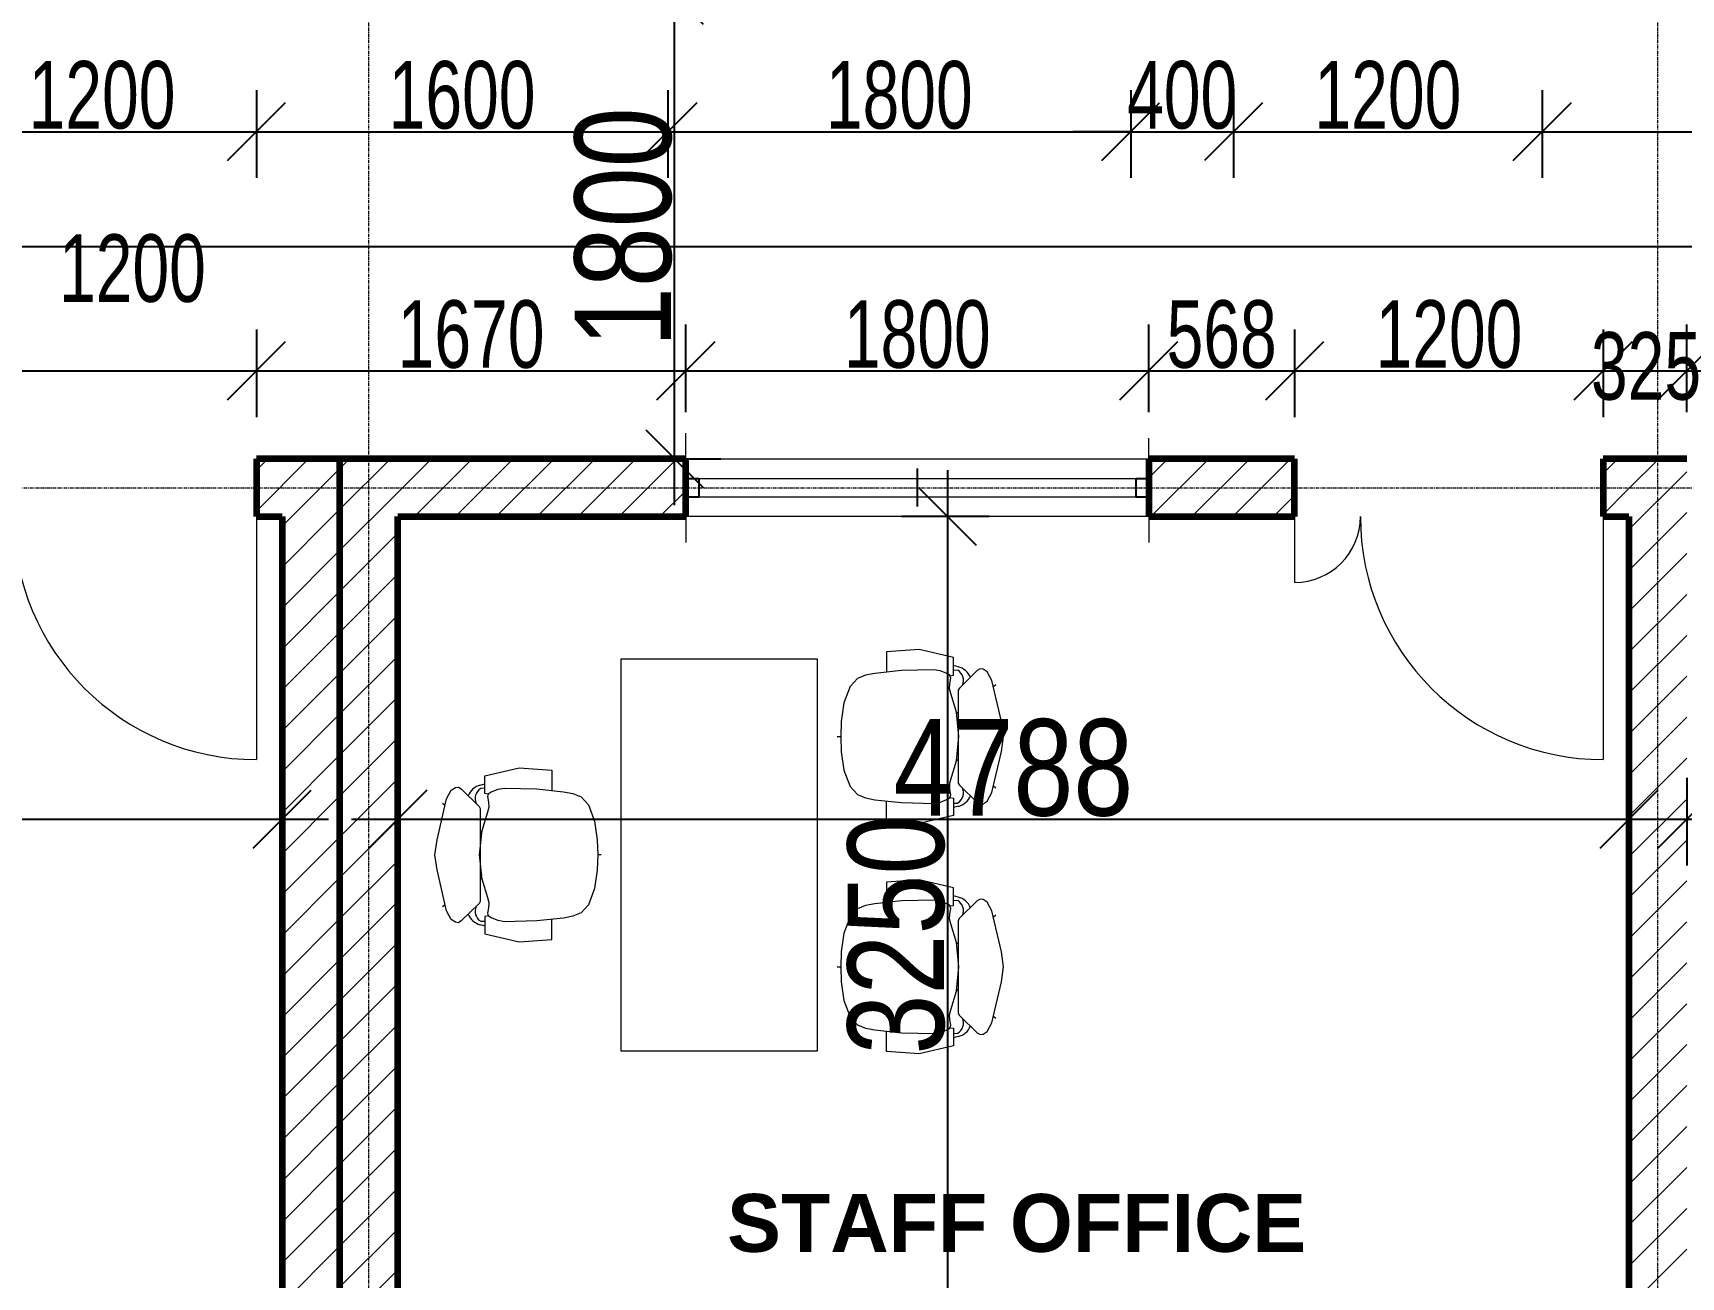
# Model space of a CAD drawing. Header units: millimetres. Extents: x -35190 to 411743, y -233114 to 23872.
# Drawn here: x 277332 to 283741, y -6775 to -1939 of the extents above; entities that cross this region are included whole.
import ezdxf

# ---------------------------------------------------------------- set-up
doc = ezdxf.new("R2010")
doc.units = ezdxf.units.MM
doc.linetypes.add('Grid Line', pattern=[22.225, 12.7, -3.175, 3.175, -3.175])
for name, color, linetype, lineweight in [('A-ANNO-DIMS', 211, 'Continuous', 9), ('A-AREA-IDEN', 2, 'Continuous', 9), ('A-DOOR', 31, 'Continuous', 18), ('A-GENM', 13, 'Continuous', 18), ('A-GLAZ', 151, 'Continuous', 18), ('A-WALL', 113, 'Continuous', 18), ('A-WALL-PATT', 111, 'Continuous', 18), ('I-FURN', 30, 'Continuous', 18), ('S-GRID', 1, 'Continuous', 9)]:
    doc.layers.add(name, color=color, linetype=linetype, lineweight=lineweight)
doc.styles.add('Arial_3', font='arial.ttf', dxfattribs={"width": 0.8, "height": 375})
doc.styles.add('Arial_8', font='arial.ttf', dxfattribs={"width": 0.7, "height": 262.5})
doc.styles.add('Arial_B', font='arialbd.ttf', dxfattribs={"height": 225})
doc.dimstyles.new('main_4_5mm', dxfattribs={"dimscale": 304.8, "dimtxt": 382.597275, "dimasz": 0.738189, "dimexe": 0.590551, "dimexo": 0.0625, "dimgap": 0.024606, "dimtad": 1, "dimdec": 0, "dimzin": 0, "dimdsep": 46, "dimtxsty": 'Arial_3', "dimblk1": 'OBLIQUE', "dimblk2": 'OBLIQUE', "dimsah": 1, "dimcen": 0.09, "dimdle": 0.590551, "dimazin": 0, "dimtfac": 1, "dimtdec": 4, "dimtix": 1, "dimtmove": 0, "dimatfit": 3, "dimfxl": 0.590551, "dimfxlon": 1, "dimtvp": 1, "dimtolj": 1, "dimtzin": 0, "dimarcsym": 2})
doc.dimstyles.new('small_3_5mm', dxfattribs={"dimscale": 304.8, "dimtxt": 267.818092, "dimasz": 0.738189, "dimexe": 0.590551, "dimexo": 0.0625, "dimgap": 0.024606, "dimtad": 1, "dimdec": 0, "dimzin": 0, "dimdsep": 46, "dimtxsty": 'Arial_8', "dimblk1": 'OBLIQUE', "dimblk2": 'OBLIQUE', "dimsah": 1, "dimcen": 0.09, "dimdle": 0.590551, "dimazin": 0, "dimtfac": 1, "dimtdec": 4, "dimtix": 1, "dimtmove": 0, "dimatfit": 3, "dimfxl": 0.590551, "dimfxlon": 1, "dimtvp": 1, "dimtolj": 1, "dimtzin": 0, "dimarcsym": 2})
doc.dimstyles.new('small_3_5mm_1', dxfattribs={"dimscale": 304.8, "dimtxt": 267.818092, "dimasz": 0.738189, "dimexe": 0.590551, "dimexo": 0.0625, "dimgap": 0.024606, "dimtad": 1, "dimdec": 0, "dimzin": 0, "dimdsep": 46, "dimtxsty": 'Arial_8', "dimblk1": 'OBLIQUE', "dimblk2": 'OBLIQUE', "dimsah": 1, "dimcen": 0.09, "dimdle": 0.590551, "dimazin": 0, "dimtfac": 1, "dimtdec": 4, "dimtix": 1, "dimtmove": 1, "dimatfit": 3, "dimfxl": 0.590551, "dimfxlon": 1, "dimtvp": 1, "dimtolj": 1, "dimtzin": 0, "dimarcsym": 2})
pattern_1 = [(45, (247326.97, -1578.69), (-79.5495, 79.5495), [])]

# ---------------------------------------------------------------- blocks, each defined once
blk = doc.blocks.new('Double - Offset 1 - 1200 x 2100mm Sgl Swing-501792-SECOND FLOOR')
at = {"layer": 'A-DOOR'}
for p, q in [((-366, -112.5), (-366, -368)), ((834, -112.5), (834, -1057))]:
    blk.add_line(p, q, dxfattribs=at)
for centre, radius, start, end in [((-366, -112.5), 255.5, 270, 0), ((834, -112.5), 944.5, 180, 270)]:
    blk.add_arc(centre, radius, start, end, dxfattribs=at)
blk = doc.blocks.new('Sliding - 2L - SL1_8 X 1_5-424376-SECOND FLOOR')
at = {"layer": 'A-GLAZ'}
for p, q in [((-573.8, 112.5), (-573.8, 212.5)), ((1226.2, 112.5), (1226.2, 212.5)), ((1176.2, 35), (-523.8, 35)), ((-523.8, -35), (1176.2, -35)), ((-573.8, -112.5), (-573.8, -192.5)), ((1226.2, -112.5), (1226.2, -212.5))]:
    blk.add_line(p, q, dxfattribs=at)
at = {"layer": 'A-GLAZ', "lineweight": 25}
for p, q in [((326.2, -75), (326.2, 72.5)), ((-523.8, 35), (-573.8, 35)), ((-523.8, -35), (-523.8, 35)), ((1226.2, 35), (1176.2, 35)), ((1176.2, -35), (1176.2, 35)), ((-573.8, -35), (-523.8, -35)), ((1176.2, -35), (1226.2, -35))]:
    blk.add_line(p, q, dxfattribs=at)
blk = doc.blocks.new('HermanMiller_Seating_Aeron_WorkChair_9870 - Armpad_PostureFit_Graphite-563830-SECOND FLOOR')
at = {"layer": 'A-GENM'}
for p, q in [((-131, 315), (-58.7, 325.4)), ((-58.7, 325.4), (0, 327.8)), ((0, 341.2), (0, 327.8)), ((0, 327.8), (58.7, 325.4)), ((58.7, 325.4), (131, 315)), ((-238.1, 231), (-225.4, 262.7)), ((-225.4, 262.7), (-194.5, 291.3)), ((-194.5, 291.3), (-131, 315)), ((131, 315), (194.5, 291.3)), ((194.5, 291.3), (225.4, 262.7)), ((225.4, 262.7), (238.1, 231)), ((-256.4, 91.3), (-245.3, 194.5)), ((-245.3, 194.5), (-238.1, 231)), ((238.1, 231), (245.3, 194.5)), ((245.3, 194.5), (256.4, 91.3)), ((-259.6, -35.7), (-256.4, 91.3)), ((256.4, 91.3), (259.6, -35.7)), ((-255.6, -59.3), (-259.6, -35.7)), ((-243.9, -89.3), (-255.6, -59.3)), ((255.6, -59.3), (243.9, -89.3)), ((259.6, -35.7), (255.6, -59.3)), ((-237.3, -96.8), (-243.9, -89.3)), ((-227, -100), (-237.3, -96.8)), ((-205.6, -96), (-227, -100)), ((-186.5, -95.2), (-205.6, -96)), ((-167.5, -100), (-186.5, -95.2)), ((-94.5, -122.2), (-167.5, -100)), ((0, -131.8), (-94.5, -122.2)), ((-94, -129.4), (-89.2, -122.8)), ((94.5, -122.2), (0, -131.8)), ((94, -129.4), (89.2, -122.8)), ((167.5, -100), (94.5, -122.2)), ((186.5, -95.2), (167.5, -100)), ((205.6, -96), (186.5, -95.2)), ((227, -100), (205.6, -96)), ((237.3, -96.8), (227, -100)), ((243.9, -89.3), (237.3, -96.8)), ((-256.4, -203.2), (-188.8, -133.9)), ((-188.8, -133.9), (-180.5, -129.4)), ((-180.5, -129.4), (180.5, -129.4)), ((180.5, -129.4), (188.8, -133.9)), ((188.8, -133.9), (256.4, -203.2)), ((-263.5, -214.3), (-256.4, -203.2)), ((-262.1, -226.1), (-263.5, -214.3)), ((-251.5, -242.1), (-262.1, -226.1)), ((-217.5, -260.6), (-251.5, -242.1)), ((251.5, -242.1), (217.5, -260.6)), ((262.1, -226.1), (251.5, -242.1)), ((256.4, -203.2), (263.5, -214.3)), ((263.5, -214.3), (262.1, -226.1)), ((-58.3, -297.5), (-217.5, -260.6)), ((-200.5, -276), (-193.4, -266.2)), ((0, -305.6), (-58.3, -297.5)), ((58.3, -297.5), (0, -305.6)), ((217.5, -260.6), (58.3, -297.5)), ((200.5, -276), (193.4, -266.2))]:
    blk.add_line(p, q, dxfattribs=at)
at = {"layer": 'I-FURN'}
for p, q in [((-338.2, 22.6), (-329.3, 149.3)), ((-329.3, 149.3), (-250.1, 149.3)), ((329.3, 149.3), (250.1, 149.3)), ((338.2, 22.6), (329.3, 149.3)), ((-307.4, -111.1), (-338.2, 22.6)), ((307.4, -111.1), (338.2, 22.6)), ((-275.7, -111.1), (-307.4, -111.1)), ((-271.1, -129.3), (-275.7, -111.1)), ((-259.3, -111.1), (-275.7, -111.1)), ((-259.3, -111.1), (-258.3, -127.5)), ((-238.9, -111.1), (-259.3, -111.1)), ((-236.7, -97), (-238.9, -111.1)), ((236.7, -97), (238.9, -111.1)), ((238.9, -111.1), (259.3, -111.1)), ((259.3, -111.1), (258.3, -127.5)), ((259.3, -111.1), (275.7, -111.1)), ((271.1, -129.3), (275.7, -111.1)), ((275.7, -111.1), (307.4, -111.1))]:
    blk.add_line(p, q, dxfattribs=at)
for centre, radius, start, end in [((-218.6, -103), 46.6, 211.73476, 293.96773), ((218.6, -103), 46.6, 246.03227, 328.26524), ((-204.1, -112.5), 69.2, 194.1045, 247.78773), ((204.1, -112.5), 69.2, 292.21227, 345.8955)]:
    blk.add_arc(centre, radius, start, end, dxfattribs=at)
blk = doc.blocks.new('M_Desk - 1525 x 762mm-564296-SECOND FLOOR')
at = {"layer": 'I-FURN'}
for p, q in [((-0.5, -762), (-0.5, 0)), ((-0.5, 0), (1524.5, 0)), ((1524.5, 0), (1524.5, -762)), ((1524.5, -762), (-0.5, -762))]:
    blk.add_line(p, q, dxfattribs=at)
blk = doc.blocks.new('HermanMiller_Seating_Aeron_WorkChair_9870 - Armpad_PostureFit_Graphite-563193-SECOND FLOOR')
at = {"layer": 'A-GENM'}
for p, q in [((-217.5, 260.6), (-251.5, 242.1)), ((-58.3, 297.5), (-217.5, 260.6)), ((-200.5, 276), (-193.4, 266.2)), ((0, 305.6), (-58.3, 297.5)), ((58.3, 297.5), (0, 305.6)), ((217.5, 260.6), (58.3, 297.5)), ((200.5, 276), (193.4, 266.2)), ((251.5, 242.1), (217.5, 260.6)), ((-262.1, 226.1), (-263.5, 214.3)), ((-263.5, 214.3), (-256.4, 203.2)), ((-251.5, 242.1), (-262.1, 226.1)), ((-256.4, 203.2), (-188.8, 133.9)), ((188.8, 133.9), (256.4, 203.2)), ((262.1, 226.1), (251.5, 242.1)), ((256.4, 203.2), (263.5, 214.3)), ((263.5, 214.3), (262.1, 226.1)), ((-188.8, 133.9), (-180.5, 129.4)), ((-180.5, 129.4), (180.5, 129.4)), ((0, 131.8), (-94.5, 122.2)), ((-94, 129.4), (-89.2, 122.8)), ((94.5, 122.2), (0, 131.8)), ((94, 129.4), (89.2, 122.8)), ((180.5, 129.4), (188.8, 133.9)), ((-243.9, 89.3), (-255.6, 59.3)), ((-237.3, 96.8), (-243.9, 89.3)), ((-227, 100), (-237.3, 96.8)), ((-205.6, 96), (-227, 100)), ((-186.5, 95.2), (-205.6, 96)), ((-167.5, 100), (-186.5, 95.2)), ((-94.5, 122.2), (-167.5, 100)), ((167.5, 100), (94.5, 122.2)), ((186.5, 95.2), (167.5, 100)), ((205.6, 96), (186.5, 95.2)), ((227, 100), (205.6, 96)), ((237.3, 96.8), (227, 100)), ((243.9, 89.3), (237.3, 96.8)), ((255.6, 59.3), (243.9, 89.3)), ((-255.6, 59.3), (-259.6, 35.7)), ((-259.6, 35.7), (-256.4, -91.3)), ((259.6, 35.7), (255.6, 59.3)), ((256.4, -91.3), (259.6, 35.7)), ((-256.4, -91.3), (-245.3, -194.5)), ((245.3, -194.5), (256.4, -91.3)), ((-245.3, -194.5), (-238.1, -231)), ((-238.1, -231), (-225.4, -262.7)), ((225.4, -262.7), (238.1, -231)), ((238.1, -231), (245.3, -194.5)), ((-225.4, -262.7), (-194.5, -291.3)), ((-194.5, -291.3), (-131, -315)), ((-131, -315), (-58.7, -325.4)), ((58.7, -325.4), (131, -315)), ((131, -315), (194.5, -291.3)), ((194.5, -291.3), (225.4, -262.7)), ((-58.7, -325.4), (0, -327.8)), ((0, -327.8), (58.7, -325.4)), ((0, -341.2), (0, -327.8))]:
    blk.add_line(p, q, dxfattribs=at)
at = {"layer": 'I-FURN'}
for p, q in [((-271.1, 129.3), (-275.7, 111.1)), ((271.1, 129.3), (275.7, 111.1)), ((-307.4, 111.1), (-338.2, -22.6)), ((-275.7, 111.1), (-307.4, 111.1)), ((-259.3, 111.1), (-275.7, 111.1)), ((-259.3, 111.1), (-258.3, 127.5)), ((-238.9, 111.1), (-259.3, 111.1)), ((-236.7, 97), (-238.9, 111.1)), ((236.7, 97), (238.9, 111.1)), ((238.9, 111.1), (259.3, 111.1)), ((259.3, 111.1), (258.3, 127.5)), ((259.3, 111.1), (275.7, 111.1)), ((275.7, 111.1), (307.4, 111.1)), ((307.4, 111.1), (338.2, -22.6)), ((-338.2, -22.6), (-329.3, -149.3)), ((338.2, -22.6), (329.3, -149.3)), ((-329.3, -149.3), (-250.1, -149.3)), ((329.3, -149.3), (250.1, -149.3))]:
    blk.add_line(p, q, dxfattribs=at)
for centre, radius, start, end in [((-204.1, 112.5), 69.2, 112.21227, 165.8955), ((-218.6, 103), 46.6, 66.03227, 148.26524), ((218.6, 103), 46.6, 31.73476, 113.96773), ((204.1, 112.5), 69.2, 14.1045, 67.78773)]:
    blk.add_arc(centre, radius, start, end, dxfattribs=at)
blk = doc.blocks.new('_Oblique')
at = {"color": 0, "linetype": 'ByBlock', "lineweight": -2}
blk.add_line((-0.5, -0.5), (0.5, 0.5), dxfattribs=at)
blk = doc.blocks.new('*D5193')
at = {"layer": 'A-ANNO-DIMS', "color": 0, "lineweight": -2, "transparency": 16777216}
for p, q in [((269600.9, -4834.4), (269600.9, -5175.3)), ((278300.9, -4834.4), (278300.9, -5175.3)), ((269420.9, -4995.3), (278480.9, -4995.3))]:
    blk.add_line(p, q, dxfattribs=at)
at = {"layer": 'Defpoints', "color": 0, "transparency": 16777216}
for p in [(269600.9, -4815.3), (278300.9, -4815.3), (278300.9, -4995.3)]:
    blk.add_point(p, dxfattribs=at)
at = {"layer": 'A-ANNO-DIMS', "color": 0, "lineweight": -2, "transparency": 16777216, "xscale": 224.9999999999999, "yscale": 224.9999999999999, "zscale": 224.9999999999999, "rotation": 180}
blk.add_blockref('_Oblique', (269600.9, -4995.3), dxfattribs=at)
at = {"layer": 'A-ANNO-DIMS', "color": 0, "lineweight": -2, "transparency": 16777216, "xscale": 224.9999999999999, "yscale": 224.9999999999999, "zscale": 224.9999999999999}
blk.add_blockref('_Oblique', (278300.9, -4995.3), dxfattribs=at)
at = {"layer": 'A-ANNO-DIMS', "color": 0, "transparency": 16777216, "insert": (273950.9, -4796.4), "char_height": 375, "width": 1101.88, "attachment_point": 5, "style": 'Arial_3'}
blk.add_mtext('\\A1;8700', dxfattribs=at)
blk = doc.blocks.new('*D5156')
at = {"layer": 'A-ANNO-DIMS', "color": 0, "lineweight": -2, "transparency": 16777216}
for p, q in [((278750.9, -4834.4), (278750.9, -5175.3)), ((283538.4, -4834.4), (283538.4, -5175.3)), ((278570.9, -4995.3), (283718.4, -4995.3))]:
    blk.add_line(p, q, dxfattribs=at)
at = {"layer": 'Defpoints', "color": 0, "transparency": 16777216}
for p in [(278750.9, -4815.3), (283538.4, -4815.3), (283538.4, -4995.3)]:
    blk.add_point(p, dxfattribs=at)
at = {"layer": 'A-ANNO-DIMS', "color": 0, "lineweight": -2, "transparency": 16777216, "xscale": 224.9999999999999, "yscale": 224.9999999999999, "zscale": 224.9999999999999, "rotation": 180}
blk.add_blockref('_Oblique', (278750.9, -4995.3), dxfattribs=at)
at = {"layer": 'A-ANNO-DIMS', "color": 0, "lineweight": -2, "transparency": 16777216, "xscale": 224.9999999999999, "yscale": 224.9999999999999, "zscale": 224.9999999999999}
blk.add_blockref('_Oblique', (283538.4, -4995.3), dxfattribs=at)
at = {"layer": 'A-ANNO-DIMS', "color": 0, "transparency": 16777216, "insert": (281144.6, -4796.4), "char_height": 375, "width": 1101.88, "attachment_point": 5, "style": 'Arial_3'}
blk.add_mtext('\\A1;4788', dxfattribs=at)
blk = doc.blocks.new('*D5157')
at = {"layer": 'A-ANNO-DIMS', "color": 0, "lineweight": -2, "transparency": 16777216}
for p, q in [((283763.4, -4834.4), (283763.4, -5175.3)), ((285263.4, -5156.3), (285263.4, -4815.3)), ((283583.4, -4995.3), (285443.4, -4995.3))]:
    blk.add_line(p, q, dxfattribs=at)
at = {"layer": 'Defpoints', "color": 0, "transparency": 16777216}
for p in [(283763.4, -4815.3), (285263.4, -4995.3), (285263.4, -5175.3)]:
    blk.add_point(p, dxfattribs=at)
at = {"layer": 'A-ANNO-DIMS', "color": 0, "lineweight": -2, "transparency": 16777216, "xscale": 224.9999999999999, "yscale": 224.9999999999999, "zscale": 224.9999999999999, "rotation": 180}
blk.add_blockref('_Oblique', (283763.4, -4995.3), dxfattribs=at)
at = {"layer": 'A-ANNO-DIMS', "color": 0, "lineweight": -2, "transparency": 16777216, "xscale": 224.9999999999999, "yscale": 224.9999999999999, "zscale": 224.9999999999999}
blk.add_blockref('_Oblique', (285263.4, -4995.3), dxfattribs=at)
at = {"layer": 'A-ANNO-DIMS', "color": 0, "transparency": 16777216, "insert": (284513.4, -4796.4), "char_height": 375, "width": 1101.88, "attachment_point": 5, "style": 'Arial_3'}
blk.add_mtext('\\A1;1500', dxfattribs=at)
blk = doc.blocks.new('*D5405')
at = {"layer": 'A-ANNO-DIMS', "color": 0, "lineweight": -2, "transparency": 16777216}
for p, q in [((280889, -3639), (280889, -7249)), ((281049.9, -3819), (280709, -3819)), ((280728, -7069), (281069, -7069))]:
    blk.add_line(p, q, dxfattribs=at)
at = {"layer": 'Defpoints', "color": 0, "transparency": 16777216}
for p in [(281069, -3819), (280709, -7069), (280889, -7069)]:
    blk.add_point(p, dxfattribs=at)
at = {"layer": 'A-ANNO-DIMS', "color": 0, "lineweight": -2, "transparency": 16777216, "xscale": 224.9999999999999, "yscale": 224.9999999999999, "zscale": 224.9999999999999}
for p, rotation in [((280889, -3819), 90), ((280889, -7069), 270)]:
    blk.add_blockref('_Oblique', p, dxfattribs=dict(at, rotation=rotation))
at = {"layer": 'A-ANNO-DIMS', "color": 0, "transparency": 16777216, "insert": (280689.9, -5444), "char_height": 375, "width": 1101.88, "attachment_point": 5, "rotation": 90, "style": 'Arial_3'}
blk.add_mtext('\\A1;3250', dxfattribs=at)
blk = doc.blocks.new('*D5438')
at = {"layer": 'A-ANNO-DIMS', "color": 0, "lineweight": -2, "transparency": 16777216}
for p, q in [((277000.9, -3091.6), (277000.9, -3432.5)), ((278200.9, -3091.6), (278200.9, -3432.5)), ((276820.9, -3252.5), (278380.9, -3252.5))]:
    blk.add_line(p, q, dxfattribs=at)
at = {"layer": 'Defpoints', "color": 0, "transparency": 16777216}
for p in [(277000.9, -3072.5), (278200.9, -3072.5), (278200.9, -3252.5)]:
    blk.add_point(p, dxfattribs=at)
at = {"layer": 'A-ANNO-DIMS', "color": 0, "lineweight": -2, "transparency": 16777216, "xscale": 224.9999999999999, "yscale": 224.9999999999999, "zscale": 224.9999999999999, "rotation": 180}
blk.add_blockref('_Oblique', (277000.9, -3252.5), dxfattribs=at)
at = {"layer": 'A-ANNO-DIMS', "color": 0, "lineweight": -2, "transparency": 16777216, "xscale": 224.9999999999999, "yscale": 224.9999999999999, "zscale": 224.9999999999999}
blk.add_blockref('_Oblique', (278200.9, -3252.5), dxfattribs=at)
at = {"layer": 'A-ANNO-DIMS', "color": 0, "transparency": 16777216, "insert": (277433.6, -2721.7), "char_height": 262.5, "width": 672.429, "attachment_point": 1, "line_spacing_factor": 0.941778, "style": 'Arial_8'}
blk.add_mtext('\\A1;1200', dxfattribs=at)
blk = doc.blocks.new('*D5439')
at = {"layer": 'A-ANNO-DIMS', "color": 0, "lineweight": -2, "transparency": 16777216}
for p, q in [((279870.9, -3413.5), (279870.9, -3072.5)), ((278200.9, -3091.6), (278200.9, -3432.5)), ((278020.9, -3252.5), (280050.9, -3252.5))]:
    blk.add_line(p, q, dxfattribs=at)
at = {"layer": 'Defpoints', "color": 0, "transparency": 16777216}
for p in [(278200.9, -3072.5), (279870.9, -3252.5), (279870.9, -3432.5)]:
    blk.add_point(p, dxfattribs=at)
at = {"layer": 'A-ANNO-DIMS', "color": 0, "lineweight": -2, "transparency": 16777216, "xscale": 224.9999999999999, "yscale": 224.9999999999999, "zscale": 224.9999999999999, "rotation": 180}
blk.add_blockref('_Oblique', (278200.9, -3252.5), dxfattribs=at)
at = {"layer": 'A-ANNO-DIMS', "color": 0, "lineweight": -2, "transparency": 16777216, "xscale": 224.9999999999999, "yscale": 224.9999999999999, "zscale": 224.9999999999999}
blk.add_blockref('_Oblique', (279870.9, -3252.5), dxfattribs=at)
at = {"layer": 'A-ANNO-DIMS', "color": 0, "transparency": 16777216, "insert": (279035.9, -3111), "char_height": 262.5, "width": 672.429, "attachment_point": 5, "style": 'Arial_8'}
blk.add_mtext('\\A1;1670', dxfattribs=at)
blk = doc.blocks.new('*D5440')
at = {"layer": 'A-ANNO-DIMS', "color": 0, "lineweight": -2, "transparency": 16777216}
for p, q in [((279870.9, -3413.5), (279870.9, -3072.5)), ((281670.9, -3413.5), (281670.9, -3072.5)), ((279690.9, -3252.5), (281850.9, -3252.5))]:
    blk.add_line(p, q, dxfattribs=at)
at = {"layer": 'Defpoints', "color": 0, "transparency": 16777216}
for p in [(281670.9, -3252.5), (279870.9, -3432.5), (281670.9, -3432.5)]:
    blk.add_point(p, dxfattribs=at)
at = {"layer": 'A-ANNO-DIMS', "color": 0, "lineweight": -2, "transparency": 16777216, "xscale": 224.9999999999999, "yscale": 224.9999999999999, "zscale": 224.9999999999999, "rotation": 180}
blk.add_blockref('_Oblique', (279870.9, -3252.5), dxfattribs=at)
at = {"layer": 'A-ANNO-DIMS', "color": 0, "lineweight": -2, "transparency": 16777216, "xscale": 224.9999999999999, "yscale": 224.9999999999999, "zscale": 224.9999999999999}
blk.add_blockref('_Oblique', (281670.9, -3252.5), dxfattribs=at)
at = {"layer": 'A-ANNO-DIMS', "color": 0, "transparency": 16777216, "insert": (280770.9, -3111), "char_height": 262.5, "width": 672.429, "attachment_point": 5, "style": 'Arial_8'}
blk.add_mtext('\\A1;1800', dxfattribs=at)
blk = doc.blocks.new('*D5441')
at = {"layer": 'A-ANNO-DIMS', "color": 0, "lineweight": -2, "transparency": 16777216}
for p, q in [((281670.9, -3413.5), (281670.9, -3072.5)), ((282238.4, -3091.6), (282238.4, -3432.5)), ((281490.9, -3252.5), (282418.4, -3252.5))]:
    blk.add_line(p, q, dxfattribs=at)
at = {"layer": 'Defpoints', "color": 0, "transparency": 16777216}
for p in [(282238.4, -3072.5), (282238.4, -3252.5), (281670.9, -3432.5)]:
    blk.add_point(p, dxfattribs=at)
at = {"layer": 'A-ANNO-DIMS', "color": 0, "lineweight": -2, "transparency": 16777216, "xscale": 224.9999999999999, "yscale": 224.9999999999999, "zscale": 224.9999999999999, "rotation": 180}
blk.add_blockref('_Oblique', (281670.9, -3252.5), dxfattribs=at)
at = {"layer": 'A-ANNO-DIMS', "color": 0, "lineweight": -2, "transparency": 16777216, "xscale": 224.9999999999999, "yscale": 224.9999999999999, "zscale": 224.9999999999999}
blk.add_blockref('_Oblique', (282238.4, -3252.5), dxfattribs=at)
at = {"layer": 'A-ANNO-DIMS', "color": 0, "transparency": 16777216, "insert": (281954.6, -3111), "char_height": 262.5, "width": 504.322, "attachment_point": 5, "style": 'Arial_8'}
blk.add_mtext('\\A1;568', dxfattribs=at)
blk = doc.blocks.new('*D5442')
at = {"layer": 'A-ANNO-DIMS', "color": 0, "lineweight": -2, "transparency": 16777216}
for p, q in [((282238.4, -3091.6), (282238.4, -3432.5)), ((283438.4, -3091.6), (283438.4, -3432.5)), ((282058.4, -3252.5), (283618.4, -3252.5))]:
    blk.add_line(p, q, dxfattribs=at)
at = {"layer": 'Defpoints', "color": 0, "transparency": 16777216}
for p in [(282238.4, -3072.5), (283438.4, -3072.5), (283438.4, -3252.5)]:
    blk.add_point(p, dxfattribs=at)
at = {"layer": 'A-ANNO-DIMS', "color": 0, "lineweight": -2, "transparency": 16777216, "xscale": 224.9999999999999, "yscale": 224.9999999999999, "zscale": 224.9999999999999, "rotation": 180}
blk.add_blockref('_Oblique', (282238.4, -3252.5), dxfattribs=at)
at = {"layer": 'A-ANNO-DIMS', "color": 0, "lineweight": -2, "transparency": 16777216, "xscale": 224.9999999999999, "yscale": 224.9999999999999, "zscale": 224.9999999999999}
blk.add_blockref('_Oblique', (283438.4, -3252.5), dxfattribs=at)
at = {"layer": 'A-ANNO-DIMS', "color": 0, "transparency": 16777216, "insert": (282838.4, -3111), "char_height": 262.5, "width": 672.429, "attachment_point": 5, "style": 'Arial_8'}
blk.add_mtext('\\A1;1200', dxfattribs=at)
blk = doc.blocks.new('*D5443')
at = {"layer": 'A-ANNO-DIMS', "color": 0, "lineweight": -2, "transparency": 16777216}
for p, q in [((283763.4, -3413.5), (283763.4, -3072.5)), ((283438.4, -3091.6), (283438.4, -3432.5)), ((283258.4, -3252.5), (283943.4, -3252.5))]:
    blk.add_line(p, q, dxfattribs=at)
at = {"layer": 'Defpoints', "color": 0, "transparency": 16777216}
for p in [(283438.4, -3072.5), (283763.4, -3252.5), (283763.4, -3432.5)]:
    blk.add_point(p, dxfattribs=at)
at = {"layer": 'A-ANNO-DIMS', "color": 0, "lineweight": -2, "transparency": 16777216, "xscale": 224.9999999999999, "yscale": 224.9999999999999, "zscale": 224.9999999999999, "rotation": 180}
blk.add_blockref('_Oblique', (283438.4, -3252.5), dxfattribs=at)
at = {"layer": 'A-ANNO-DIMS', "color": 0, "lineweight": -2, "transparency": 16777216, "xscale": 224.9999999999999, "yscale": 224.9999999999999, "zscale": 224.9999999999999}
blk.add_blockref('_Oblique', (283763.4, -3252.5), dxfattribs=at)
at = {"layer": 'A-ANNO-DIMS', "color": 0, "transparency": 16777216, "insert": (283390.7, -3101.8), "char_height": 262.5, "width": 504.322, "attachment_point": 1, "line_spacing_factor": 0.941778, "style": 'Arial_8'}
blk.add_mtext('\\A1;325', dxfattribs=at)
blk = doc.blocks.new('*D5444')
at = {"layer": 'A-ANNO-DIMS', "color": 0, "lineweight": -2, "transparency": 16777216}
for p, q in [((283763.4, -3413.5), (283763.4, -3072.5)), ((288550.9, -3091.6), (288550.9, -3432.5)), ((283583.4, -3252.5), (288730.9, -3252.5))]:
    blk.add_line(p, q, dxfattribs=at)
at = {"layer": 'Defpoints', "color": 0, "transparency": 16777216}
for p in [(288550.9, -3072.5), (288550.9, -3252.5), (283763.4, -3432.5)]:
    blk.add_point(p, dxfattribs=at)
at = {"layer": 'A-ANNO-DIMS', "color": 0, "lineweight": -2, "transparency": 16777216, "xscale": 224.9999999999999, "yscale": 224.9999999999999, "zscale": 224.9999999999999, "rotation": 180}
blk.add_blockref('_Oblique', (283763.4, -3252.5), dxfattribs=at)
at = {"layer": 'A-ANNO-DIMS', "color": 0, "lineweight": -2, "transparency": 16777216, "xscale": 224.9999999999999, "yscale": 224.9999999999999, "zscale": 224.9999999999999}
blk.add_blockref('_Oblique', (288550.9, -3252.5), dxfattribs=at)
at = {"layer": 'A-ANNO-DIMS', "color": 0, "transparency": 16777216, "insert": (286157.1, -3111), "char_height": 262.5, "width": 672.429, "attachment_point": 5, "style": 'Arial_8'}
blk.add_mtext('\\A1;4788', dxfattribs=at)
blk = doc.blocks.new('*D5466')
at = {"layer": 'A-ANNO-DIMS', "color": 0, "lineweight": -2, "transparency": 16777216}
for p, q in [((277000.9, -2161.6), (277000.9, -2502.5)), ((278200.9, -2161.6), (278200.9, -2502.5)), ((276820.9, -2322.5), (278380.9, -2322.5))]:
    blk.add_line(p, q, dxfattribs=at)
at = {"layer": 'Defpoints', "color": 0, "transparency": 16777216}
for p in [(277000.9, -2142.5), (278200.9, -2142.5), (278200.9, -2322.5)]:
    blk.add_point(p, dxfattribs=at)
at = {"layer": 'A-ANNO-DIMS', "color": 0, "lineweight": -2, "transparency": 16777216, "xscale": 224.9999999999999, "yscale": 224.9999999999999, "zscale": 224.9999999999999, "rotation": 180}
blk.add_blockref('_Oblique', (277000.9, -2322.5), dxfattribs=at)
at = {"layer": 'A-ANNO-DIMS', "color": 0, "lineweight": -2, "transparency": 16777216, "xscale": 224.9999999999999, "yscale": 224.9999999999999, "zscale": 224.9999999999999}
blk.add_blockref('_Oblique', (278200.9, -2322.5), dxfattribs=at)
at = {"layer": 'A-ANNO-DIMS', "color": 0, "transparency": 16777216, "insert": (277600.9, -2181), "char_height": 262.5, "width": 672.429, "attachment_point": 5, "style": 'Arial_8'}
blk.add_mtext('\\A1;1200', dxfattribs=at)
blk = doc.blocks.new('*D5467')
at = {"layer": 'A-ANNO-DIMS', "color": 0, "lineweight": -2, "transparency": 16777216}
for p, q in [((278200.9, -2161.6), (278200.9, -2502.5)), ((279800.9, -2161.6), (279800.9, -2502.5)), ((278020.9, -2322.5), (279980.9, -2322.5))]:
    blk.add_line(p, q, dxfattribs=at)
at = {"layer": 'Defpoints', "color": 0, "transparency": 16777216}
for p in [(278200.9, -2142.5), (279800.9, -2142.5), (279800.9, -2322.5)]:
    blk.add_point(p, dxfattribs=at)
at = {"layer": 'A-ANNO-DIMS', "color": 0, "lineweight": -2, "transparency": 16777216, "xscale": 224.9999999999999, "yscale": 224.9999999999999, "zscale": 224.9999999999999, "rotation": 180}
blk.add_blockref('_Oblique', (278200.9, -2322.5), dxfattribs=at)
at = {"layer": 'A-ANNO-DIMS', "color": 0, "lineweight": -2, "transparency": 16777216, "xscale": 224.9999999999999, "yscale": 224.9999999999999, "zscale": 224.9999999999999}
blk.add_blockref('_Oblique', (279800.9, -2322.5), dxfattribs=at)
at = {"layer": 'A-ANNO-DIMS', "color": 0, "transparency": 16777216, "insert": (279000.9, -2181), "char_height": 262.5, "width": 672.429, "attachment_point": 5, "style": 'Arial_8'}
blk.add_mtext('\\A1;1600', dxfattribs=at)
blk = doc.blocks.new('*D5468')
at = {"layer": 'A-ANNO-DIMS', "color": 0, "lineweight": -2, "transparency": 16777216}
for p, q in [((279800.9, -2161.6), (279800.9, -2502.5)), ((281600.9, -2161.6), (281600.9, -2502.5)), ((279620.9, -2322.5), (281780.9, -2322.5))]:
    blk.add_line(p, q, dxfattribs=at)
at = {"layer": 'Defpoints', "color": 0, "transparency": 16777216}
for p in [(279800.9, -2142.5), (281600.9, -2142.5), (281600.9, -2322.5)]:
    blk.add_point(p, dxfattribs=at)
at = {"layer": 'A-ANNO-DIMS', "color": 0, "lineweight": -2, "transparency": 16777216, "xscale": 224.9999999999999, "yscale": 224.9999999999999, "zscale": 224.9999999999999, "rotation": 180}
blk.add_blockref('_Oblique', (279800.9, -2322.5), dxfattribs=at)
at = {"layer": 'A-ANNO-DIMS', "color": 0, "lineweight": -2, "transparency": 16777216, "xscale": 224.9999999999999, "yscale": 224.9999999999999, "zscale": 224.9999999999999}
blk.add_blockref('_Oblique', (281600.9, -2322.5), dxfattribs=at)
at = {"layer": 'A-ANNO-DIMS', "color": 0, "transparency": 16777216, "insert": (280700.9, -2181), "char_height": 262.5, "width": 672.429, "attachment_point": 5, "style": 'Arial_8'}
blk.add_mtext('\\A1;1800', dxfattribs=at)
blk = doc.blocks.new('*D5469')
at = {"layer": 'A-ANNO-DIMS', "color": 0, "lineweight": -2, "transparency": 16777216}
for p, q in [((281600.9, -2161.6), (281600.9, -2502.5)), ((282000.9, -2161.6), (282000.9, -2502.5)), ((281600.9, -2322.5), (281375.9, -2322.5)), ((281600.9, -2322.5), (282000.9, -2322.5)), ((282000.9, -2322.5), (282225.9, -2322.5))]:
    blk.add_line(p, q, dxfattribs=at)
at = {"layer": 'Defpoints', "color": 0, "transparency": 16777216}
for p in [(281600.9, -2142.5), (282000.9, -2142.5), (282000.9, -2322.5)]:
    blk.add_point(p, dxfattribs=at)
at = {"layer": 'A-ANNO-DIMS', "color": 0, "lineweight": -2, "transparency": 16777216, "xscale": 224.9999999999999, "yscale": 224.9999999999999, "zscale": 224.9999999999999}
blk.add_blockref('_Oblique', (281600.9, -2322.5), dxfattribs=at)
at = {"layer": 'A-ANNO-DIMS', "color": 0, "lineweight": -2, "transparency": 16777216, "xscale": 224.9999999999999, "yscale": 224.9999999999999, "zscale": 224.9999999999999, "rotation": 180}
blk.add_blockref('_Oblique', (282000.9, -2322.5), dxfattribs=at)
at = {"layer": 'A-ANNO-DIMS', "color": 0, "transparency": 16777216, "insert": (281800.9, -2181), "char_height": 262.5, "width": 504.322, "attachment_point": 5, "style": 'Arial_8'}
blk.add_mtext('\\A1;400', dxfattribs=at)
blk = doc.blocks.new('*D5470')
at = {"layer": 'A-ANNO-DIMS', "color": 0, "lineweight": -2, "transparency": 16777216}
for p, q in [((282000.9, -2161.6), (282000.9, -2502.5)), ((283200.9, -2161.6), (283200.9, -2502.5)), ((281820.9, -2322.5), (283380.9, -2322.5))]:
    blk.add_line(p, q, dxfattribs=at)
at = {"layer": 'Defpoints', "color": 0, "transparency": 16777216}
for p in [(282000.9, -2142.5), (283200.9, -2142.5), (283200.9, -2322.5)]:
    blk.add_point(p, dxfattribs=at)
at = {"layer": 'A-ANNO-DIMS', "color": 0, "lineweight": -2, "transparency": 16777216, "xscale": 224.9999999999999, "yscale": 224.9999999999999, "zscale": 224.9999999999999, "rotation": 180}
blk.add_blockref('_Oblique', (282000.9, -2322.5), dxfattribs=at)
at = {"layer": 'A-ANNO-DIMS', "color": 0, "lineweight": -2, "transparency": 16777216, "xscale": 224.9999999999999, "yscale": 224.9999999999999, "zscale": 224.9999999999999}
blk.add_blockref('_Oblique', (283200.9, -2322.5), dxfattribs=at)
at = {"layer": 'A-ANNO-DIMS', "color": 0, "transparency": 16777216, "insert": (282600.9, -2181), "char_height": 262.5, "width": 672.429, "attachment_point": 5, "style": 'Arial_8'}
blk.add_mtext('\\A1;1200', dxfattribs=at)
blk = doc.blocks.new('*D5471')
at = {"layer": 'A-ANNO-DIMS', "color": 0, "lineweight": -2, "transparency": 16777216}
for p, q in [((283200.9, -2161.6), (283200.9, -2502.5)), ((288550.9, -2161.6), (288550.9, -2502.5)), ((283020.9, -2322.5), (288730.9, -2322.5))]:
    blk.add_line(p, q, dxfattribs=at)
at = {"layer": 'Defpoints', "color": 0, "transparency": 16777216}
for p in [(283200.9, -2142.5), (288550.9, -2142.5), (288550.9, -2322.5)]:
    blk.add_point(p, dxfattribs=at)
at = {"layer": 'A-ANNO-DIMS', "color": 0, "lineweight": -2, "transparency": 16777216, "xscale": 224.9999999999999, "yscale": 224.9999999999999, "zscale": 224.9999999999999, "rotation": 180}
blk.add_blockref('_Oblique', (283200.9, -2322.5), dxfattribs=at)
at = {"layer": 'A-ANNO-DIMS', "color": 0, "lineweight": -2, "transparency": 16777216, "xscale": 224.9999999999999, "yscale": 224.9999999999999, "zscale": 224.9999999999999}
blk.add_blockref('_Oblique', (288550.9, -2322.5), dxfattribs=at)
at = {"layer": 'A-ANNO-DIMS', "color": 0, "transparency": 16777216, "insert": (285875.9, -2180.9), "char_height": 262.5, "width": 672.429, "attachment_point": 5, "style": 'Arial_8'}
blk.add_mtext('\\A1;5350', dxfattribs=at)
blk = doc.blocks.new('*D5472')
at = {"layer": 'A-ANNO-DIMS', "color": 0, "lineweight": -2, "transparency": 16777216}
for p, q in [((236725.9, -2607.6), (236725.9, -2948.6)), ((288550.9, -2607.6), (288550.9, -2948.6)), ((236545.9, -2768.6), (288730.9, -2768.6))]:
    blk.add_line(p, q, dxfattribs=at)
at = {"layer": 'Defpoints', "color": 0, "transparency": 16777216}
for p in [(236725.9, -2588.6), (288550.9, -2588.6), (288550.9, -2768.6)]:
    blk.add_point(p, dxfattribs=at)
at = {"layer": 'A-ANNO-DIMS', "color": 0, "lineweight": -2, "transparency": 16777216, "xscale": 224.9999999999999, "yscale": 224.9999999999999, "zscale": 224.9999999999999, "rotation": 180}
blk.add_blockref('_Oblique', (236725.9, -2768.6), dxfattribs=at)
at = {"layer": 'A-ANNO-DIMS', "color": 0, "lineweight": -2, "transparency": 16777216, "xscale": 224.9999999999999, "yscale": 224.9999999999999, "zscale": 224.9999999999999}
blk.add_blockref('_Oblique', (288550.9, -2768.6), dxfattribs=at)
at = {"layer": 'A-ANNO-DIMS', "color": 0, "transparency": 16777216, "insert": (262638.4, -2627.1), "char_height": 262.5, "width": 840.537, "attachment_point": 5, "style": 'Arial_8'}
blk.add_mtext('\\A1;51825', dxfattribs=at)
blk = doc.blocks.new('*D5485')
at = {"layer": 'A-ANNO-DIMS', "color": 0, "lineweight": -2, "transparency": 16777216}
for p, q in [((279827.3, -3774), (279827.3, -1614)), ((279666.4, -1794), (280007.3, -1794)), ((279666.4, -3594), (280007.3, -3594))]:
    blk.add_line(p, q, dxfattribs=at)
at = {"layer": 'Defpoints', "color": 0, "transparency": 16777216}
for p in [(279647.3, -1794), (279827.3, -1794), (279647.3, -3594)]:
    blk.add_point(p, dxfattribs=at)
at = {"layer": 'A-ANNO-DIMS', "color": 0, "lineweight": -2, "transparency": 16777216, "xscale": 224.9999999999999, "yscale": 224.9999999999999, "zscale": 224.9999999999999}
for p, rotation in [((279827.3, -1794), 90), ((279827.3, -3594), 270)]:
    blk.add_blockref('_Oblique', p, dxfattribs=dict(at, rotation=rotation))
at = {"layer": 'A-ANNO-DIMS', "color": 0, "transparency": 16777216, "insert": (279628.4, -2694), "char_height": 375, "width": 1101.88, "attachment_point": 5, "rotation": 90, "style": 'Arial_3'}
blk.add_mtext('\\A1;1800', dxfattribs=at)

msp = doc.modelspace()

# ---------------------------------------------------------------- hatches: boundary and pattern name
at = {"layer": 'A-WALL-PATT'}
h = msp.add_hatch(dxfattribs=at)
h.set_pattern_fill('FP_1', color=256, style=0, pattern_type=2)
h.set_pattern_definition(pattern_1)
h.paths.add_polyline_path([(271824.4, -3819), (272800.9, -3819), (272800.9, -3594), (270900.9, -3594), (270900.9, -3819)])
h.paths.add_polyline_path([(269700.9, -3819), (269700.9, -3594), (269600.9, -3594), (269600.9, -3819)])
h.paths.add_polyline_path([(274600.9, -3819), (275415.9, -3819), (275415.9, -3594), (274600.9, -3594)])
h.paths.add_polyline_path([(276915.9, -3819), (277000.9, -3819), (277000.9, -3594), (276915.9, -3594)])
h.paths.add_polyline_path([(278200.9, -3819), (278525.9, -3819), (278525.9, -3594), (278200.9, -3594)])
h = msp.add_hatch(dxfattribs=at)
h.set_pattern_fill('FP_1', color=256, style=0, pattern_type=2)
h.set_pattern_definition(pattern_1)
h.paths.add_polyline_path([(278750.9, -11644), (278750.9, -3594), (278525.9, -3594), (278525.9, -11644)])
h = msp.add_hatch(dxfattribs=at)
h.set_pattern_fill('FP_1', color=256, style=0, pattern_type=2)
h.set_pattern_definition(pattern_1)
h.paths.add_polyline_path([(279870.9, -3819), (279870.9, -3594), (278750.9, -3594), (278750.9, -3819), (278795.9, -3819)])
h.paths.add_polyline_path([(283538.4, -3819), (283538.4, -3594), (283438.4, -3594), (283438.4, -3819)])
h.paths.add_polyline_path([(281670.9, -3819), (282238.4, -3819), (282238.4, -3594), (281670.9, -3594)])
h = msp.add_hatch(dxfattribs=at)
h.set_pattern_fill('FP_1', color=256, style=0, pattern_type=2)
h.set_pattern_definition(pattern_1)
h.paths.add_polyline_path([(283763.4, -10219), (283763.4, -3594), (283538.4, -3594), (283538.4, -10219), (283734, -10219)])
h = msp.add_hatch(dxfattribs=at)
h.set_pattern_fill('FP_1', color=256, style=0, pattern_type=2)
h.set_pattern_definition(pattern_1)
h.paths.add_polyline_path([(278300.9, -11656.5), (278525.9, -11656.5), (278525.9, -3819), (278300.9, -3819), (278300.9, -11603.9)])

# ---------------------------------------------------------------- linework, layer by layer
at = {"layer": 'A-WALL', "lineweight": 140}
for p, q in [((278200.9, -3594), (278200.9, -3819)), ((279870.9, -3594), (278200.9, -3594)), ((278525.9, -11656.5), (278525.9, -3594)), ((279870.9, -3819), (279870.9, -3594)), ((282238.4, -3594), (281670.9, -3594)), ((281670.9, -3594), (281670.9, -3819)), ((282238.4, -3819), (282238.4, -3594)), ((283763.4, -3594), (283438.4, -3594)), ((283438.4, -3594), (283438.4, -3819)), ((278200.9, -3819), (278300.9, -3819)), ((278300.9, -3819), (278300.9, -11656.5)), ((278750.9, -7069), (278750.9, -3819)), ((278750.9, -3819), (279870.9, -3819)), ((281670.9, -3819), (282238.4, -3819)), ((283438.4, -3819), (283538.4, -3819)), ((283538.4, -3819), (283538.4, -10219))]:
    msp.add_line(p, q, dxfattribs=at)
at = {"layer": 'A-WALL'}
for p, q in [((279870.9, -3594), (281670.9, -3594)), ((281670.9, -3819), (279870.9, -3819))]:
    msp.add_line(p, q, dxfattribs=at)
at = {"layer": 'S-GRID', "linetype": 'Grid Line'}
for p, q in [((278638.4, -24980.3), (278638.4, 17292.4)), ((283650.9, -24980.3), (283650.9, 17292.4)), ((231291.7, -3706.5), (294398.4, -3706.5))]:
    msp.add_line(p, q, dxfattribs=at)

# ---------------------------------------------------------------- block references
at = {"layer": 'A-DOOR'}
for p in [(277366.9, -3706.5), (282604.4, -3706.5)]:
    msp.add_blockref('Double - Offset 1 - 1200 x 2100mm Sgl Swing-501792-SECOND FLOOR', p, dxfattribs=at)
at = {"layer": 'A-GLAZ', "rotation": 180}
msp.add_blockref('Sliding - 2L - SL1_8 X 1_5-424376-SECOND FLOOR', (281097.1, -3706.5), dxfattribs=at)
at = {"layer": 'I-FURN'}
for name, p, rotation in [('HermanMiller_Seating_Aeron_WorkChair_9870 - Armpad_PostureFit_Graphite-563193-SECOND FLOOR', (280800.9, -4674), 270.0000000000004), ('M_Desk - 1525 x 762mm-564296-SECOND FLOOR', (279619.9, -5896), 90.00000000000006), ('HermanMiller_Seating_Aeron_WorkChair_9870 - Armpad_PostureFit_Graphite-563830-SECOND FLOOR', (279200.9, -5134), 270.0000000000001), ('HermanMiller_Seating_Aeron_WorkChair_9870 - Armpad_PostureFit_Graphite-563193-SECOND FLOOR', (280800.9, -5569.2), 270.0000000000004)]:
    msp.add_blockref(name, p, dxfattribs=dict(at, rotation=rotation))

# ---------------------------------------------------------------- texts
at = {"layer": 'A-AREA-IDEN', "insert": (280031.3, -6452.1), "char_height": 225, "width": 2759.809, "attachment_point": 1, "style": 'Arial_B'}
msp.add_mtext('STAFF OFFICE', dxfattribs=at)

# ---------------------------------------------------------------- dimensions: what is measured, and where the dimension line sits
at = {"layer": 'A-ANNO-DIMS'}
for base, p1, p2, override, picture, middle in [((279827.3, -1794), (279647.3, -3594), (279647.3, -1794), {"dimpost": '<>', "dimfxl": 1800}, '*D5485', (279628.4, -2694)), ((280889, -7069), (281069, -3819), (280709, -7069), {"dimpost": '<>', "dimfxl": 3269.877674}, '*D5405', (280689.9, -5444))]:
    dim = msp.add_linear_dim(base=base, p1=p1, p2=p2, angle=90, dimstyle='main_4_5mm', override=override, dxfattribs=at)
    dim.commit()
    dim.dimension.update_dxf_attribs({"geometry": picture, "text_midpoint": middle})
for base, p1, p2, dimstyle, override, picture, middle in [((278200.9, -2322.5), (277000.9, -2142.5), (278200.9, -2142.5), 'small_3_5mm', {"dimpost": '<>', "dimfxl": 1200}, '*D5466', (277600.9, -2181)), ((279800.9, -2322.5), (278200.9, -2142.5), (279800.9, -2142.5), 'small_3_5mm', {"dimpost": '<>', "dimfxl": 1600}, '*D5467', (279000.9, -2181)), ((281600.9, -2322.5), (279800.9, -2142.5), (281600.9, -2142.5), 'small_3_5mm', {"dimpost": '<>', "dimfxl": 1800}, '*D5468', (280700.9, -2181)), ((282000.9, -2322.5), (281600.9, -2142.5), (282000.9, -2142.5), 'small_3_5mm', {"dimpost": '<>', "dimfxl": 400}, '*D5469', (281800.9, -2181)), ((283200.9, -2322.5), (282000.9, -2142.5), (283200.9, -2142.5), 'small_3_5mm', {"dimpost": '<>', "dimfxl": 1200}, '*D5470', (282600.9, -2181)), ((288550.9, -2322.5), (283200.9, -2142.5), (288550.9, -2142.5), 'small_3_5mm', {"dimpost": '<>', "dimfxl": 5350}, '*D5471', (285875.9, -2180.9)), ((288550.9, -2768.6), (236725.9, -2588.6), (288550.9, -2588.6), 'small_3_5mm', {"dimpost": '<>', "dimfxl": 51825}, '*D5472', (262638.4, -2627.1)), ((279870.9, -3252.5), (278200.9, -3072.5), (279870.9, -3432.5), 'small_3_5mm', {"dimpost": '<>', "dimfxl": 1708.361788}, '*D5439', (279035.9, -3111)), ((281670.9, -3252.5), (279870.9, -3432.5), (281670.9, -3432.5), 'small_3_5mm', {"dimpost": '<>', "dimfxl": 1800}, '*D5440', (280770.9, -3111)), ((282238.3786243, -3252.5255304), (281670.8786243, -3432.5255304), (282238.3786243, -3072.5255304), 'small_3_5mm', {"dimpost": '<>', "dimfxl": 672.053755}, '*D5441', (281954.6286243, -3111.0001211)), ((283438.4, -3252.5), (282238.4, -3072.5), (283438.4, -3072.5), 'small_3_5mm', {"dimpost": '<>', "dimfxl": 1200}, '*D5442', (282838.4, -3111)), ((288550.8786243, -3252.5255304), (283763.3786243, -3432.5255304), (288550.8786243, -3072.5255304), 'small_3_5mm', {"dimpost": '<>', "dimfxl": 4801.016168}, '*D5444', (286157.1286243, -3111.0001211)), ((278300.9, -4995.3), (269600.9, -4815.3), (278300.9, -4815.3), 'main_4_5mm', {"dimpost": '<>', "dimfxl": 8700}, '*D5193', (273950.9, -4796.4)), ((283538.3786243, -4995.3291283), (278750.8786243, -4815.3291283), (283538.3786243, -4815.3291283), 'main_4_5mm', {"dimpost": '<>', "dimfxl": 4787.5}, '*D5156', (281144.6286243, -4796.3642579)), ((285263.4, -4995.3), (283763.4, -4815.3), (285263.4, -5175.3), 'main_4_5mm', {"dimpost": '<>', "dimfxl": 1542.595216}, '*D5157', (284513.4, -4796.4))]:
    dim = msp.add_linear_dim(base=base, p1=p1, p2=p2, dimstyle=dimstyle, override=override, dxfattribs=at)
    dim.commit()
    dim.dimension.update_dxf_attribs({"geometry": picture, "text_midpoint": middle})
for base, p1, p2, override, picture, middle in [((278200.9, -3252.5), (277000.9, -3072.5), (278200.9, -3072.5), {"dimpost": '<>', "dimfxl": 1200}, '*D5438', (277769.9, -3079.2)), ((283763.4, -3252.5), (283438.4, -3072.5), (283763.4, -3432.5), {"dimpost": '<>', "dimfxl": 485}, '*D5443', (283642.9, -3459.3))]:
    dim = msp.add_linear_dim(base=base, p1=p1, p2=p2, dimstyle='small_3_5mm_1', override=override, dxfattribs=at)
    dim.commit()
    dim.dimension.update_dxf_attribs({"geometry": picture, "text_midpoint": middle, "dimtype": 160})

doc.saveas('drawing.dxf')
